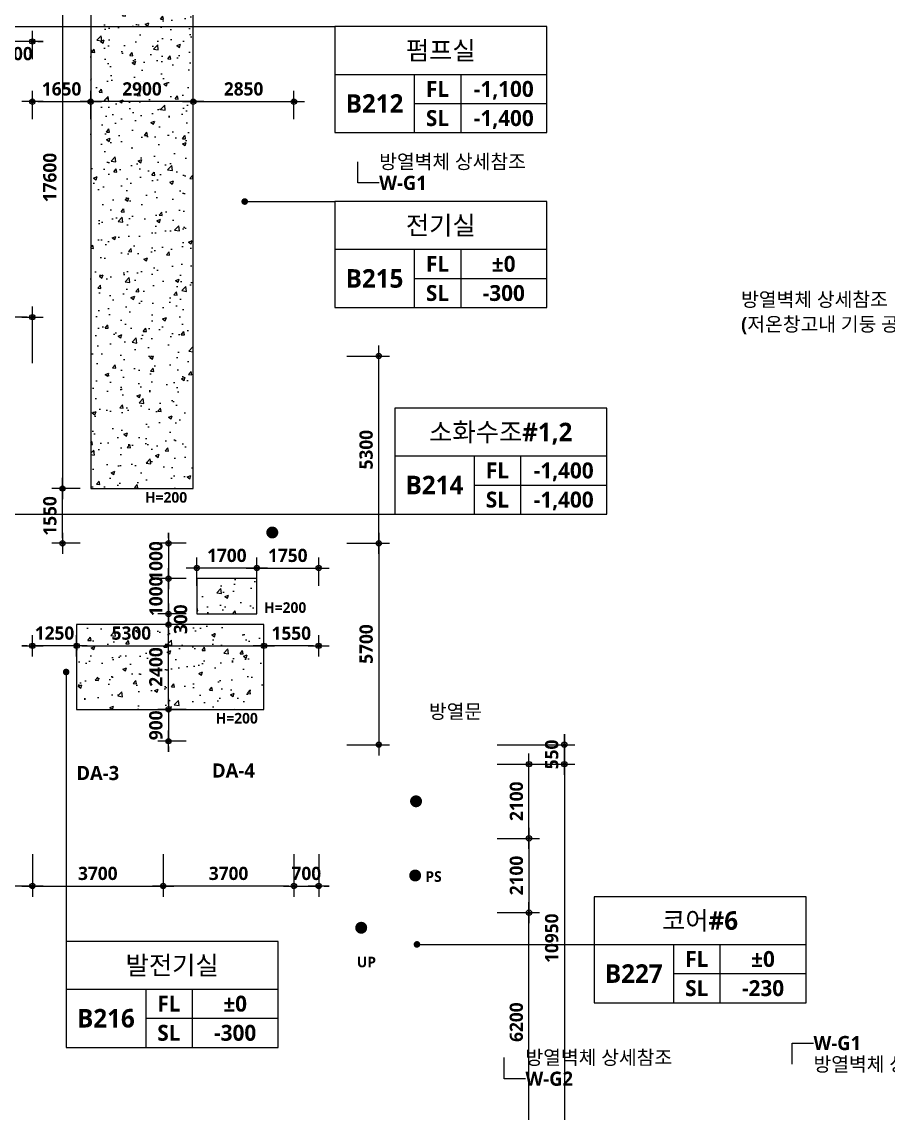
# Model space of a CAD drawing. Header units: millimetres. Extents: x -63924 to 190228206, y 0 to 456875599.
# Drawn here: x 21120 to 45633, y 28424 to 59307 of the extents above; entities that cross this region are included whole.
import ezdxf
from ezdxf.enums import TextEntityAlignment as Align

# ---------------------------------------------------------------- set-up
doc = ezdxf.new("R2010")
doc.units = ezdxf.units.MM
doc.header["$LTSCALE"] = 150
doc.header["$MEASUREMENT"] = 0
doc.header["$PDSIZE"] = -10
doc.layers.get('0').update_dxf_attribs({"linetype": 'CONTINUOUS'})
doc.layers.get('Defpoints').update_dxf_attribs({"color": 153, "linetype": 'CONTINUOUS'})
for name, color, linetype in [('A-ANNO-DIM', 4, 'CONTINUOUS'), ('A-ANNO-GRA1', 7, 'CONTINUOUS'), ('A-ANNO-LEAD', 4, 'CONTINUOUS'), ('A-ANNO-TEXT1', 7, 'CONTINUOUS'), ('A-ANNO-TEXT2', 3, 'CONTINUOUS'), ('A-FLOR-MARK-ARCH', 1, 'CONTINUOUS'), ('A-GEN-HAT', 5, 'CONTINUOUS')]:
    doc.layers.add(name, color=color, linetype=linetype)
doc.layers.add('G(그리드2)', color=235, linetype='CONTINUOUS', plot=False)
doc.styles.add('2020음성 1차', font='')
doc.styles.add('SH_나눔', font='')
doc.styles.add('SH_대대리576', font='')
doc.styles.add('SH_진천_나눔', font='')
doc.styles.get('2020음성 1차').set_extended_font_data('NanumGothic', bold=True)
doc.styles.get('SH_나눔').set_extended_font_data('NanumGothic', bold=True)
doc.styles.get('SH_대대리576').set_extended_font_data('NanumGothic', bold=True)
doc.styles.get('SH_진천_나눔').set_extended_font_data('NanumGothic', bold=True)
doc.dimstyles.new('SHP300내부', dxfattribs={"dimscale": 150, "dimtxt": 2.5, "dimasz": 1, "dimexe": 2, "dimexo": 2, "dimgap": 1, "dimtad": 1, "dimdec": 0, "dimzin": 0, "dimdsep": 46, "dimtxsty": 'SH_대대리576', "dimblk": 'DIMDOT', "dimcen": 0.09, "dimclrd": 256, "dimclre": 256, "dimclrt": 3, "dimadec": 0, "dimazin": 1, "dimtfac": 1, "dimtdec": 0, "dimtix": 1, "dimtmove": 2, "dimatfit": 0, "dimldrblk": 'DIMDOT', "dimfxl": 1, "dimtolj": 1, "dimtzin": 0, "dimlwd": -1, "dimlwe": -1, "dimarcsym": 0})
pattern_1 = [(50, (-27145.9, -156955.1), (1075.8903, -94.1282), [112.5, -1237.5]), (355, (-27145.9, -156955.1), (-208.127, 1128.288), [90, -990]), (100.4514, (-27056.2, -156962.9), (867.764, 1034.1593), [95.6103, -1051.713]), (46.1842, (-27145.9, -156655.1), (1600.8616, -248.2785), [168.75, -1856.25]), (96.6356, (-27012.5, -156675.8), (1401.994, 1461.177), [143.415, -1577.57]), (351.1842, (-27145.9, -156655.1), (1401.993, 1461.178), [135, -1485]), (21, (-26995.9, -156730.1), (895.3606, -603.9283), [112.5, -1237.5]), (326, (-26995.9, -156730.1), (364.973, 1087.725), [90, -990]), (71.4514, (-26921.3, -156780.4), (1260.334, 483.7957), [95.6103, -1051.713]), (37.5, (-27145.87, -156955.1), (18.2398, 499.3408), [0, -978, 0, -1005, 0, -993.75]), (7.5, (-27145.87, -156955.1), (394.6043, 591.6176), [0, -573, 0, -955.5, 0, -378.75]), (327.5, (-27480.37, -156955.1), (800.73365, -33.8323), [0, -375, 0, -1170, 0, -1552.5]), (317.5, (-27630.4, -156955.1), (874.7793, 150.1575), [0, -487.5, 0, -777, 0, -1102.5])]

# ---------------------------------------------------------------- blocks, each defined once
blk = doc.blocks.new('DIMDOT')
at = {"color": 0}
blk.add_line((-2, 0), (2, 0), dxfattribs=at)
for radius in [0.5, 0.25]:
    blk.add_circle((0, 0), radius, dxfattribs=at)
blk = doc.blocks.new('*D44')
at = {"layer": 'A-ANNO-DIM', "transparency": 16777216}
for p, q in [((34570, 36200), (35770, 36200)), ((35470, 36050), (35470, 34250)), ((34570, 34100), (35770, 34100))]:
    blk.add_line(p, q, dxfattribs=at)
at = {"layer": 'Defpoints', "color": 0, "transparency": 16777216}
for p in [(34270, 36200), (34270, 34100), (35470, 34100)]:
    blk.add_point(p, dxfattribs=at)
at = {"layer": 'A-ANNO-DIM', "linetype": 'ByBlock', "transparency": 16777216, "xscale": 150, "yscale": 150, "zscale": 150}
for p, rotation in [((35470, 36200), 90), ((35470, 34100), 270)]:
    blk.add_blockref('DIMDOT', p, dxfattribs=dict(at, rotation=rotation))
at = {"layer": 'A-ANNO-DIM', "color": 3, "transparency": 16777216, "insert": (35114, 35150), "char_height": 375, "attachment_point": 5, "rotation": 90, "style": 'SH_대대리576'}
blk.add_mtext('\\A1;2100', dxfattribs=at)
blk = doc.blocks.new('*D45')
at = {"layer": 'A-ANNO-DIM', "transparency": 16777216}
for p, q in [((34570, 38300), (35770, 38300)), ((35470, 36350), (35470, 38150)), ((34570, 36200), (35770, 36200))]:
    blk.add_line(p, q, dxfattribs=at)
at = {"layer": 'Defpoints', "color": 0, "transparency": 16777216}
for p in [(34270, 38300), (35470, 38300), (34270, 36200)]:
    blk.add_point(p, dxfattribs=at)
at = {"layer": 'A-ANNO-DIM', "linetype": 'ByBlock', "transparency": 16777216, "xscale": 150, "yscale": 150, "zscale": 150}
for p, rotation in [((35470, 38300), 90), ((35470, 36200), 270)]:
    blk.add_blockref('DIMDOT', p, dxfattribs=dict(at, rotation=rotation))
at = {"layer": 'A-ANNO-DIM', "color": 3, "transparency": 16777216, "insert": (35114, 37250), "char_height": 375, "attachment_point": 5, "rotation": 90, "style": 'SH_대대리576'}
blk.add_mtext('\\A1;2100', dxfattribs=at)
blk = doc.blocks.new('*D46')
at = {"layer": 'A-ANNO-DIM', "transparency": 16777216}
for p, q in [((36470, 39000), (36470, 39150)), ((34570, 38850), (36770, 38850)), ((36470, 38850), (36470, 38300)), ((34570, 38300), (36770, 38300)), ((36470, 38150), (36470, 38000))]:
    blk.add_line(p, q, dxfattribs=at)
at = {"layer": 'Defpoints', "color": 0, "transparency": 16777216}
for p in [(34270, 38850), (34270, 38300), (36470, 38300)]:
    blk.add_point(p, dxfattribs=at)
at = {"layer": 'A-ANNO-DIM', "linetype": 'ByBlock', "transparency": 16777216, "xscale": 150, "yscale": 150, "zscale": 150}
for p, rotation in [((36470, 38850), 270), ((36470, 38300), 90)]:
    blk.add_blockref('DIMDOT', p, dxfattribs=dict(at, rotation=rotation))
at = {"layer": 'A-ANNO-DIM', "color": 3, "transparency": 16777216, "insert": (36114, 38575), "char_height": 375, "attachment_point": 5, "rotation": 90, "style": 'SH_대대리576'}
blk.add_mtext('\\A1;550', dxfattribs=at)
blk = doc.blocks.new('*D47')
at = {"layer": 'A-ANNO-DIM', "transparency": 16777216}
for p, q in [((34570, 34100), (35770, 34100)), ((35470, 28050), (35470, 33950)), ((34570, 27900), (35770, 27900))]:
    blk.add_line(p, q, dxfattribs=at)
at = {"layer": 'Defpoints', "color": 0, "transparency": 16777216}
for p in [(34270, 34100), (35470, 34100), (34270, 27900)]:
    blk.add_point(p, dxfattribs=at)
at = {"layer": 'A-ANNO-DIM', "linetype": 'ByBlock', "transparency": 16777216, "xscale": 150, "yscale": 150, "zscale": 150}
for p, rotation in [((35470, 34100), 90), ((35470, 27900), 270)]:
    blk.add_blockref('DIMDOT', p, dxfattribs=dict(at, rotation=rotation))
at = {"layer": 'A-ANNO-DIM', "color": 3, "transparency": 16777216, "insert": (35113, 31000), "char_height": 375, "attachment_point": 5, "rotation": 90, "style": 'SH_대대리576'}
blk.add_mtext('\\A1;6200', dxfattribs=at)
blk = doc.blocks.new('*D49')
at = {"layer": 'A-ANNO-DIM', "transparency": 16777216}
for p, q in [((30320, 44550), (31520, 44550)), ((31220, 44400), (31220, 39000)), ((30320, 38850), (31520, 38850))]:
    blk.add_line(p, q, dxfattribs=at)
at = {"layer": 'Defpoints', "color": 0, "transparency": 16777216}
for p in [(30020, 44550), (30020, 38850), (31220, 38850)]:
    blk.add_point(p, dxfattribs=at)
at = {"layer": 'A-ANNO-DIM', "linetype": 'ByBlock', "transparency": 16777216, "xscale": 150, "yscale": 150, "zscale": 150}
for p, rotation in [((31220, 44550), 89.99999999999997), ((31220, 38850), 269.9999999999999)]:
    blk.add_blockref('DIMDOT', p, dxfattribs=dict(at, rotation=rotation))
at = {"layer": 'A-ANNO-DIM', "color": 3, "transparency": 16777216, "insert": (30864, 41700), "char_height": 375, "attachment_point": 5, "rotation": 90, "style": 'SH_대대리576'}
blk.add_mtext('\\A1;5700', dxfattribs=at)
blk = doc.blocks.new('*D50')
at = {"layer": 'A-ANNO-DIM', "transparency": 16777216}
for p, q in [((34570, 38850), (36770, 38850)), ((36470, 38700), (36470, 28050)), ((34570, 27900), (36770, 27900))]:
    blk.add_line(p, q, dxfattribs=at)
at = {"layer": 'Defpoints', "color": 0, "transparency": 16777216}
for p in [(34270, 38850), (34270, 27900), (36470, 27900)]:
    blk.add_point(p, dxfattribs=at)
at = {"layer": 'A-ANNO-DIM', "linetype": 'ByBlock', "transparency": 16777216, "xscale": 150, "yscale": 150, "zscale": 150}
for p, rotation in [((36470, 38850), 90.00000000000004), ((36470, 27900), 270.0000000000001)]:
    blk.add_blockref('DIMDOT', p, dxfattribs=dict(at, rotation=rotation))
at = {"layer": 'A-ANNO-DIM', "color": 3, "transparency": 16777216, "insert": (36113, 33375), "char_height": 375, "attachment_point": 5, "rotation": 90, "style": 'SH_대대리576'}
blk.add_mtext('\\A1;10950', dxfattribs=at)
blk = doc.blocks.new('*D267')
at = {"layer": 'A-ANNO-DIM', "transparency": 16777216}
for p, q in [((17720, 35750), (17720, 34550)), ((21420, 35750), (21420, 34550)), ((21270, 34850), (17870, 34850))]:
    blk.add_line(p, q, dxfattribs=at)
at = {"layer": 'Defpoints', "color": 0, "transparency": 16777216}
for p in [(17720, 36050), (21420, 36050), (17720, 34850)]:
    blk.add_point(p, dxfattribs=at)
at = {"layer": 'A-ANNO-DIM', "linetype": 'ByBlock', "transparency": 16777216, "xscale": 150, "yscale": 150, "zscale": 150, "rotation": 180}
blk.add_blockref('DIMDOT', (17720, 34850), dxfattribs=at)
at = {"layer": 'A-ANNO-DIM', "linetype": 'ByBlock', "transparency": 16777216, "xscale": 150, "yscale": 150, "zscale": 150}
blk.add_blockref('DIMDOT', (21420, 34850), dxfattribs=at)
at = {"layer": 'A-ANNO-DIM', "color": 3, "transparency": 16777216, "insert": (19570, 35207), "char_height": 375, "attachment_point": 5, "style": 'SH_대대리576'}
blk.add_mtext('\\A1;3700', dxfattribs=at)
blk = doc.blocks.new('*D268')
at = {"layer": 'A-ANNO-DIM', "transparency": 16777216}
for p, q in [((21420, 35750), (21420, 34550)), ((25120, 35750), (25120, 34550)), ((21570, 34850), (24970, 34850))]:
    blk.add_line(p, q, dxfattribs=at)
at = {"layer": 'Defpoints', "color": 0, "transparency": 16777216}
for p in [(21420, 36050), (25120, 36050), (25120, 34850)]:
    blk.add_point(p, dxfattribs=at)
at = {"layer": 'A-ANNO-DIM', "linetype": 'ByBlock', "transparency": 16777216, "xscale": 150, "yscale": 150, "zscale": 150, "rotation": 180}
blk.add_blockref('DIMDOT', (21420, 34850), dxfattribs=at)
at = {"layer": 'A-ANNO-DIM', "linetype": 'ByBlock', "transparency": 16777216, "xscale": 150, "yscale": 150, "zscale": 150}
blk.add_blockref('DIMDOT', (25120, 34850), dxfattribs=at)
at = {"layer": 'A-ANNO-DIM', "color": 3, "transparency": 16777216, "insert": (23270, 35207), "char_height": 375, "attachment_point": 5, "style": 'SH_대대리576'}
blk.add_mtext('\\A1;3700', dxfattribs=at)
blk = doc.blocks.new('*D269')
at = {"layer": 'A-ANNO-DIM', "transparency": 16777216}
for p, q in [((25120, 35750), (25120, 34550)), ((28820, 35750), (28820, 34550)), ((28670, 34850), (25270, 34850))]:
    blk.add_line(p, q, dxfattribs=at)
at = {"layer": 'Defpoints', "color": 0, "transparency": 16777216}
for p in [(25120, 36050), (28820, 36050), (25120, 34850)]:
    blk.add_point(p, dxfattribs=at)
at = {"layer": 'A-ANNO-DIM', "linetype": 'ByBlock', "transparency": 16777216, "xscale": 150, "yscale": 150, "zscale": 150, "rotation": 180}
blk.add_blockref('DIMDOT', (25120, 34850), dxfattribs=at)
at = {"layer": 'A-ANNO-DIM', "linetype": 'ByBlock', "transparency": 16777216, "xscale": 150, "yscale": 150, "zscale": 150}
blk.add_blockref('DIMDOT', (28820, 34850), dxfattribs=at)
at = {"layer": 'A-ANNO-DIM', "color": 3, "transparency": 16777216, "insert": (26970, 35207), "char_height": 375, "attachment_point": 5, "style": 'SH_대대리576'}
blk.add_mtext('\\A1;3700', dxfattribs=at)
blk = doc.blocks.new('*D270')
at = {"layer": 'A-ANNO-DIM', "transparency": 16777216}
for p, q in [((28820, 35750), (28820, 34550)), ((29520, 35750), (29520, 34550)), ((28670, 34850), (28520, 34850)), ((28820, 34850), (29520, 34850)), ((29670, 34850), (29820, 34850))]:
    blk.add_line(p, q, dxfattribs=at)
at = {"layer": 'Defpoints', "color": 0, "transparency": 16777216}
for p in [(28820, 36050), (29520, 36050), (29520, 34850)]:
    blk.add_point(p, dxfattribs=at)
at = {"layer": 'A-ANNO-DIM', "linetype": 'ByBlock', "transparency": 16777216, "xscale": 150, "yscale": 150, "zscale": 150}
blk.add_blockref('DIMDOT', (28820, 34850), dxfattribs=at)
at = {"layer": 'A-ANNO-DIM', "linetype": 'ByBlock', "transparency": 16777216, "xscale": 150, "yscale": 150, "zscale": 150, "rotation": 180}
blk.add_blockref('DIMDOT', (29520, 34850), dxfattribs=at)
at = {"layer": 'A-ANNO-DIM', "color": 3, "transparency": 16777216, "insert": (29170, 35206), "char_height": 375, "attachment_point": 5, "style": 'SH_대대리576'}
blk.add_mtext('\\A1;700', dxfattribs=at)
blk = doc.blocks.new('*D346')
at = {"layer": 'A-ANNO-DIM', "transparency": 16777216}
blk.add_arc((150630, 27350), 1820, 50.9975, 175.2755, dxfattribs=at)
at = {"layer": 'Defpoints', "color": 0, "transparency": 16777216}
for p in [(168630, 46168), (150603, 29169), (26630, 27350), (168630, 27350), (144057, 20479)]:
    blk.add_point(p, dxfattribs=at)
at = {"layer": 'A-ANNO-DIM', "linetype": 'ByBlock', "transparency": 16777216, "xscale": 150, "yscale": 150, "zscale": 150}
for p, rotation in [((151888, 28665), 318.6352696960233), ((148810, 27350), 267.6377603239947)]:
    blk.add_blockref('DIMDOT', p, dxfattribs=dict(at, rotation=rotation))
at = {"layer": 'A-ANNO-DIM', "color": 3, "transparency": 16777216, "insert": (149772, 29358), "char_height": 375, "attachment_point": 5, "rotation": 23.1365, "style": 'SH_대대리576'}
blk.add_mtext('\\A1;134%%d', dxfattribs=at)
blk = doc.blocks.new('*D396')
at = {"layer": 'A-ANNO-DIM', "transparency": 16777216}
for p, q in [((19020, 49650), (19020, 51250)), ((21420, 49650), (21420, 51250)), ((21270, 50950), (19170, 50950))]:
    blk.add_line(p, q, dxfattribs=at)
at = {"layer": 'Defpoints', "color": 0, "transparency": 16777216}
for p in [(19020, 50950), (19020, 49350), (21420, 49350)]:
    blk.add_point(p, dxfattribs=at)
at = {"layer": 'A-ANNO-DIM', "linetype": 'ByBlock', "transparency": 16777216, "xscale": 150, "yscale": 150, "zscale": 150, "rotation": 180}
blk.add_blockref('DIMDOT', (19020, 50950), dxfattribs=at)
at = {"layer": 'A-ANNO-DIM', "linetype": 'ByBlock', "transparency": 16777216, "xscale": 150, "yscale": 150, "zscale": 150}
blk.add_blockref('DIMDOT', (21420, 50950), dxfattribs=at)
at = {"layer": 'A-ANNO-DIM', "color": 3, "transparency": 16777216, "insert": (20220, 51306), "char_height": 375, "attachment_point": 5, "style": 'SH_대대리576'}
blk.add_mtext('\\A1;2400', dxfattribs=at)
blk = doc.blocks.new('*D397')
at = {"layer": 'A-ANNO-DIM', "transparency": 16777216}
for p, q in [((30320, 49850), (31520, 49850)), ((31220, 44700), (31220, 49700)), ((30320, 44550), (31520, 44550))]:
    blk.add_line(p, q, dxfattribs=at)
at = {"layer": 'Defpoints', "color": 0, "transparency": 16777216}
for p in [(30020, 49850), (31220, 49850), (30020, 44550)]:
    blk.add_point(p, dxfattribs=at)
at = {"layer": 'A-ANNO-DIM', "linetype": 'ByBlock', "transparency": 16777216, "xscale": 150, "yscale": 150, "zscale": 150}
for p, rotation in [((31220, 49850), 90.00000000000004), ((31220, 44550), 270.0000000000001)]:
    blk.add_blockref('DIMDOT', p, dxfattribs=dict(at, rotation=rotation))
at = {"layer": 'A-ANNO-DIM', "color": 3, "transparency": 16777216, "insert": (30863, 47200), "char_height": 375, "attachment_point": 5, "rotation": 90, "style": 'SH_대대리576'}
blk.add_mtext('\\A1;5300', dxfattribs=at)
blk = doc.blocks.new('G$C9D92D8A7')
at = {"layer": 'A-ANNO-GRA1'}
for p, q in [((0, 11), (40, 11)), ((15, 11), (15, 0)), ((23.75, 11), (23.75, 0)), ((15, 5.5), (40, 5.5))]:
    blk.add_line(p, q, dxfattribs=at)
blk.add_lwpolyline([(0, 20), (0, 0), (40, 0), (40, 20)], close=True, dxfattribs=at)
at = {"style": '2020음성 1차'}
for tag, height, p in [('실명', 3.5, (20, 15.5)), ('마감레벨', 3, (31.875, 8.25)), ('실번호', 3.5, (7.5, 5.5)), ('구조레벨', 3, (31.875, 2.75))]:
    blk.add_attdef(tag, text='', height=height, dxfattribs=at).set_placement(p, align=Align.MIDDLE_CENTER)
at = {"layer": 'A-ANNO-TEXT1', "style": 'SH_나눔'}
for s, p in [('FL', (19.375, 8.25)), ('SL', (19.375, 2.75))]:
    blk.add_text(s, height=3, dxfattribs=at).set_placement(p, align=Align.MIDDLE)
blk = doc.blocks.new('*D1659')
at = {"layer": 'A-ANNO-DIM', "transparency": 16777216}
for p, q in [((22770, 63700), (21970, 63700)), ((22270, 63550), (22270, 46250)), ((22770, 46100), (21970, 46100))]:
    blk.add_line(p, q, dxfattribs=at)
at = {"layer": 'Defpoints', "color": 0, "transparency": 16777216}
for p in [(23070, 63700), (22270, 46100), (23070, 46100)]:
    blk.add_point(p, dxfattribs=at)
at = {"layer": 'A-ANNO-DIM', "linetype": 'ByBlock', "transparency": 16777216, "xscale": 150, "yscale": 150, "zscale": 150}
for p, rotation in [((22270, 63700), 90.00000000000006), ((22270, 46100), 270.0000000000001)]:
    blk.add_blockref('DIMDOT', p, dxfattribs=dict(at, rotation=rotation))
at = {"layer": 'A-ANNO-DIM', "color": 3, "transparency": 16777216, "insert": (21913, 54900), "char_height": 375, "attachment_point": 5, "rotation": 90, "style": 'SH_대대리576'}
blk.add_mtext('\\A1;17600', dxfattribs=at)
blk = doc.blocks.new('*D1660')
at = {"layer": 'A-ANNO-DIM', "transparency": 16777216}
for p, q in [((22770, 46100), (21970, 46100)), ((22270, 44700), (22270, 45950)), ((22770, 44550), (21970, 44550))]:
    blk.add_line(p, q, dxfattribs=at)
at = {"layer": 'Defpoints', "color": 0, "transparency": 16777216}
for p in [(22270, 46100), (23070, 46100), (23070, 44550)]:
    blk.add_point(p, dxfattribs=at)
at = {"layer": 'A-ANNO-DIM', "linetype": 'ByBlock', "transparency": 16777216, "xscale": 150, "yscale": 150, "zscale": 150}
for p, rotation in [((22270, 46100), 90), ((22270, 44550), 270)]:
    blk.add_blockref('DIMDOT', p, dxfattribs=dict(at, rotation=rotation))
at = {"layer": 'A-ANNO-DIM', "color": 3, "transparency": 16777216, "insert": (21914, 45325), "char_height": 375, "attachment_point": 5, "rotation": 90, "style": 'SH_대대리576'}
blk.add_mtext('\\A1;1550', dxfattribs=at)
blk = doc.blocks.new('*D1662')
at = {"layer": 'A-ANNO-DIM', "transparency": 16777216}
for p, q in [((21420, 56550), (21420, 57350)), ((23070, 56550), (23070, 57350)), ((21570, 57050), (22920, 57050))]:
    blk.add_line(p, q, dxfattribs=at)
at = {"layer": 'Defpoints', "color": 0, "transparency": 16777216}
for p in [(23070, 57050), (21420, 56250), (23070, 56250)]:
    blk.add_point(p, dxfattribs=at)
at = {"layer": 'A-ANNO-DIM', "linetype": 'ByBlock', "transparency": 16777216, "xscale": 150, "yscale": 150, "zscale": 150, "rotation": 180}
blk.add_blockref('DIMDOT', (21420, 57050), dxfattribs=at)
at = {"layer": 'A-ANNO-DIM', "linetype": 'ByBlock', "transparency": 16777216, "xscale": 150, "yscale": 150, "zscale": 150}
blk.add_blockref('DIMDOT', (23070, 57050), dxfattribs=at)
at = {"layer": 'A-ANNO-DIM', "color": 3, "transparency": 16777216, "insert": (22245, 57407), "char_height": 375, "attachment_point": 5, "style": 'SH_대대리576'}
blk.add_mtext('\\A1;1650', dxfattribs=at)
blk = doc.blocks.new('*D1663')
at = {"layer": 'A-ANNO-DIM', "transparency": 16777216}
for p, q in [((23070, 56550), (23070, 57350)), ((25970, 56550), (25970, 57350)), ((25820, 57050), (23220, 57050))]:
    blk.add_line(p, q, dxfattribs=at)
at = {"layer": 'Defpoints', "color": 0, "transparency": 16777216}
for p in [(23070, 57050), (23070, 56250), (25970, 56250)]:
    blk.add_point(p, dxfattribs=at)
at = {"layer": 'A-ANNO-DIM', "linetype": 'ByBlock', "transparency": 16777216, "xscale": 150, "yscale": 150, "zscale": 150, "rotation": 180}
blk.add_blockref('DIMDOT', (23070, 57050), dxfattribs=at)
at = {"layer": 'A-ANNO-DIM', "linetype": 'ByBlock', "transparency": 16777216, "xscale": 150, "yscale": 150, "zscale": 150}
blk.add_blockref('DIMDOT', (25970, 57050), dxfattribs=at)
at = {"layer": 'A-ANNO-DIM', "color": 3, "transparency": 16777216, "insert": (24520, 57407), "char_height": 375, "attachment_point": 5, "style": 'SH_대대리576'}
blk.add_mtext('\\A1;2900', dxfattribs=at)
blk = doc.blocks.new('*D1664')
at = {"layer": 'A-ANNO-DIM', "transparency": 16777216}
for p, q in [((25970, 56550), (25970, 57350)), ((28820, 56550), (28820, 57350)), ((26120, 57050), (28670, 57050))]:
    blk.add_line(p, q, dxfattribs=at)
at = {"layer": 'Defpoints', "color": 0, "transparency": 16777216}
for p in [(28820, 57050), (25970, 56250), (28820, 56250)]:
    blk.add_point(p, dxfattribs=at)
at = {"layer": 'A-ANNO-DIM', "linetype": 'ByBlock', "transparency": 16777216, "xscale": 150, "yscale": 150, "zscale": 150, "rotation": 180}
blk.add_blockref('DIMDOT', (25970, 57050), dxfattribs=at)
at = {"layer": 'A-ANNO-DIM', "linetype": 'ByBlock', "transparency": 16777216, "xscale": 150, "yscale": 150, "zscale": 150}
blk.add_blockref('DIMDOT', (28820, 57050), dxfattribs=at)
at = {"layer": 'A-ANNO-DIM', "color": 3, "transparency": 16777216, "insert": (27395, 57407), "char_height": 375, "attachment_point": 5, "style": 'SH_대대리576'}
blk.add_mtext('\\A1;2850', dxfattribs=at)
blk = doc.blocks.new('*D1666')
at = {"layer": 'A-ANNO-DIM', "transparency": 16777216}
for p, q in [((20320, 58250), (20320, 59050)), ((21420, 58250), (21420, 59050)), ((20170, 58750), (20020, 58750)), ((21420, 58750), (20320, 58750)), ((21570, 58750), (21720, 58750))]:
    blk.add_line(p, q, dxfattribs=at)
at = {"layer": 'Defpoints', "color": 0, "transparency": 16777216}
for p in [(20320, 58750), (20320, 57950), (21420, 57950)]:
    blk.add_point(p, dxfattribs=at)
at = {"layer": 'A-ANNO-DIM', "linetype": 'ByBlock', "transparency": 16777216, "xscale": 150, "yscale": 150, "zscale": 150}
blk.add_blockref('DIMDOT', (20320, 58750), dxfattribs=at)
at = {"layer": 'A-ANNO-DIM', "linetype": 'ByBlock', "transparency": 16777216, "xscale": 150, "yscale": 150, "zscale": 150, "rotation": 180}
blk.add_blockref('DIMDOT', (21420, 58750), dxfattribs=at)
at = {"layer": 'A-ANNO-DIM', "color": 3, "transparency": 16777216, "insert": (20870, 58406), "char_height": 375, "attachment_point": 5, "style": 'SH_대대리576'}
blk.add_mtext('\\A1;1100', dxfattribs=at)
blk = doc.blocks.new('*D1669')
at = {"layer": 'A-ANNO-DIM', "transparency": 16777216}
for p, q in [((25770, 43550), (24970, 43550)), ((25270, 43700), (25270, 43850)), ((25270, 42550), (25270, 43550)), ((25770, 42550), (24970, 42550)), ((25270, 42400), (25270, 42250))]:
    blk.add_line(p, q, dxfattribs=at)
at = {"layer": 'Defpoints', "color": 0, "transparency": 16777216}
for p in [(25270, 43550), (26070, 43550), (26070, 42550)]:
    blk.add_point(p, dxfattribs=at)
at = {"layer": 'A-ANNO-DIM', "linetype": 'ByBlock', "transparency": 16777216, "xscale": 150, "yscale": 150, "zscale": 150}
for p, rotation in [((25270, 43550), 270), ((25270, 42550), 90)]:
    blk.add_blockref('DIMDOT', p, dxfattribs=dict(at, rotation=rotation))
at = {"layer": 'A-ANNO-DIM', "color": 3, "transparency": 16777216, "insert": (24914, 43050), "char_height": 375, "attachment_point": 5, "rotation": 90, "style": 'SH_대대리576'}
blk.add_mtext('\\A1;1000', dxfattribs=at)
blk = doc.blocks.new('*D1670')
at = {"layer": 'A-ANNO-DIM', "transparency": 16777216}
for p, q in [((25270, 42700), (25270, 42850)), ((25770, 42550), (24970, 42550)), ((25270, 42550), (25270, 42250)), ((25770, 42250), (24970, 42250)), ((25270, 42100), (25270, 41950))]:
    blk.add_line(p, q, dxfattribs=at)
at = {"layer": 'Defpoints', "color": 0, "transparency": 16777216}
for p in [(26070, 42550), (25270, 42250), (26070, 42250)]:
    blk.add_point(p, dxfattribs=at)
at = {"layer": 'A-ANNO-DIM', "linetype": 'ByBlock', "transparency": 16777216, "xscale": 150, "yscale": 150, "zscale": 150}
for p, rotation in [((25270, 42550), 270), ((25270, 42250), 90)]:
    blk.add_blockref('DIMDOT', p, dxfattribs=dict(at, rotation=rotation))
at = {"layer": 'A-ANNO-DIM', "color": 3, "transparency": 16777216, "insert": (25613, 42400), "char_height": 375, "attachment_point": 5, "rotation": 90, "style": 'SH_대대리576'}
blk.add_mtext('\\A1;300', dxfattribs=at)
blk = doc.blocks.new('*D1671')
at = {"layer": 'A-ANNO-DIM', "transparency": 16777216}
for p, q in [((25770, 42250), (24970, 42250)), ((25270, 40000), (25270, 42100)), ((25770, 39850), (24970, 39850))]:
    blk.add_line(p, q, dxfattribs=at)
at = {"layer": 'Defpoints', "color": 0, "transparency": 16777216}
for p in [(25270, 42250), (26070, 42250), (26070, 39850)]:
    blk.add_point(p, dxfattribs=at)
at = {"layer": 'A-ANNO-DIM', "linetype": 'ByBlock', "transparency": 16777216, "xscale": 150, "yscale": 150, "zscale": 150}
for p, rotation in [((25270, 42250), 89.99999999999991), ((25270, 39850), 269.9999999999999)]:
    blk.add_blockref('DIMDOT', p, dxfattribs=dict(at, rotation=rotation))
at = {"layer": 'A-ANNO-DIM', "color": 3, "transparency": 16777216, "insert": (24914, 41050), "char_height": 375, "attachment_point": 5, "rotation": 90, "style": 'SH_대대리576'}
blk.add_mtext('\\A1;2400', dxfattribs=at)
blk = doc.blocks.new('*D1672')
at = {"layer": 'A-ANNO-DIM', "transparency": 16777216}
for p, q in [((25270, 40000), (25270, 40150)), ((25770, 39850), (24970, 39850)), ((25270, 39850), (25270, 38950)), ((25770, 38950), (24970, 38950)), ((25270, 38800), (25270, 38650))]:
    blk.add_line(p, q, dxfattribs=at)
at = {"layer": 'Defpoints', "color": 0, "transparency": 16777216}
for p in [(26070, 39850), (25270, 38950), (26070, 38950)]:
    blk.add_point(p, dxfattribs=at)
at = {"layer": 'A-ANNO-DIM', "linetype": 'ByBlock', "transparency": 16777216, "xscale": 150, "yscale": 150, "zscale": 150}
for p, rotation in [((25270, 39850), 270), ((25270, 38950), 90)]:
    blk.add_blockref('DIMDOT', p, dxfattribs=dict(at, rotation=rotation))
at = {"layer": 'A-ANNO-DIM', "color": 3, "transparency": 16777216, "insert": (24913, 39400), "char_height": 375, "attachment_point": 5, "rotation": 90, "style": 'SH_대대리576'}
blk.add_mtext('\\A1;900', dxfattribs=at)
blk = doc.blocks.new('*D1673')
at = {"layer": 'A-ANNO-DIM', "transparency": 16777216}
for p, q in [((25270, 44700), (25270, 44850)), ((25770, 44550), (24970, 44550)), ((25270, 44550), (25270, 43550)), ((25770, 43550), (24970, 43550)), ((25270, 43400), (25270, 43250))]:
    blk.add_line(p, q, dxfattribs=at)
at = {"layer": 'Defpoints', "color": 0, "transparency": 16777216}
for p in [(26070, 44550), (25270, 43550), (26070, 43550)]:
    blk.add_point(p, dxfattribs=at)
at = {"layer": 'A-ANNO-DIM', "linetype": 'ByBlock', "transparency": 16777216, "xscale": 150, "yscale": 150, "zscale": 150}
for p, rotation in [((25270, 44550), 270), ((25270, 43550), 90)]:
    blk.add_blockref('DIMDOT', p, dxfattribs=dict(at, rotation=rotation))
at = {"layer": 'A-ANNO-DIM', "color": 3, "transparency": 16777216, "insert": (24914, 44050), "char_height": 375, "attachment_point": 5, "rotation": 90, "style": 'SH_대대리576'}
blk.add_mtext('\\A1;1000', dxfattribs=at)
blk = doc.blocks.new('*D1674')
at = {"layer": 'A-ANNO-DIM', "transparency": 16777216}
for p, q in [((22670, 41350), (22670, 41950)), ((27970, 41350), (27970, 41950)), ((22820, 41650), (27820, 41650))]:
    blk.add_line(p, q, dxfattribs=at)
at = {"layer": 'Defpoints', "color": 0, "transparency": 16777216}
for p in [(27970, 41650), (22670, 41050), (27970, 41050)]:
    blk.add_point(p, dxfattribs=at)
at = {"layer": 'A-ANNO-DIM', "linetype": 'ByBlock', "transparency": 16777216, "xscale": 150, "yscale": 150, "zscale": 150}
for p, rotation in [((22670, 41650), 179.9999999999999), ((27970, 41650), 359.9999999999999)]:
    blk.add_blockref('DIMDOT', p, dxfattribs=dict(at, rotation=rotation))
at = {"layer": 'A-ANNO-DIM', "color": 3, "transparency": 16777216, "insert": (24220, 42007), "char_height": 375, "attachment_point": 5, "style": 'SH_대대리576'}
blk.add_mtext('\\A1;5300', dxfattribs=at)
blk = doc.blocks.new('*D1675')
at = {"layer": 'A-ANNO-DIM', "transparency": 16777216}
for p, q in [((21420, 41350), (21420, 41950)), ((22670, 41350), (22670, 41950)), ((21270, 41650), (21120, 41650)), ((22670, 41650), (21420, 41650)), ((22820, 41650), (22970, 41650))]:
    blk.add_line(p, q, dxfattribs=at)
at = {"layer": 'Defpoints', "color": 0, "transparency": 16777216}
for p in [(21420, 41650), (21420, 41050), (22670, 41050)]:
    blk.add_point(p, dxfattribs=at)
at = {"layer": 'A-ANNO-DIM', "linetype": 'ByBlock', "transparency": 16777216, "xscale": 150, "yscale": 150, "zscale": 150}
blk.add_blockref('DIMDOT', (21420, 41650), dxfattribs=at)
at = {"layer": 'A-ANNO-DIM', "linetype": 'ByBlock', "transparency": 16777216, "xscale": 150, "yscale": 150, "zscale": 150, "rotation": 180}
blk.add_blockref('DIMDOT', (22670, 41650), dxfattribs=at)
at = {"layer": 'A-ANNO-DIM', "color": 3, "transparency": 16777216, "insert": (22045, 42007), "char_height": 375, "attachment_point": 5, "style": 'SH_대대리576'}
blk.add_mtext('\\A1;1250', dxfattribs=at)
blk = doc.blocks.new('*D1676')
at = {"layer": 'A-ANNO-DIM', "transparency": 16777216}
for p, q in [((27970, 41350), (27970, 41950)), ((29520, 41350), (29520, 41950)), ((29370, 41650), (28120, 41650))]:
    blk.add_line(p, q, dxfattribs=at)
at = {"layer": 'Defpoints', "color": 0, "transparency": 16777216}
for p in [(27970, 41650), (27970, 41050), (29520, 41050)]:
    blk.add_point(p, dxfattribs=at)
at = {"layer": 'A-ANNO-DIM', "linetype": 'ByBlock', "transparency": 16777216, "xscale": 150, "yscale": 150, "zscale": 150, "rotation": 180}
blk.add_blockref('DIMDOT', (27970, 41650), dxfattribs=at)
at = {"layer": 'A-ANNO-DIM', "linetype": 'ByBlock', "transparency": 16777216, "xscale": 150, "yscale": 150, "zscale": 150}
blk.add_blockref('DIMDOT', (29520, 41650), dxfattribs=at)
at = {"layer": 'A-ANNO-DIM', "color": 3, "transparency": 16777216, "insert": (28745, 42006), "char_height": 375, "attachment_point": 5, "style": 'SH_대대리576'}
blk.add_mtext('\\A1;1550', dxfattribs=at)
blk = doc.blocks.new('*D1677')
at = {"layer": 'A-ANNO-DIM', "transparency": 16777216}
for p, q in [((26070, 43350), (26070, 44150)), ((27770, 43350), (27770, 44150)), ((27620, 43850), (26220, 43850))]:
    blk.add_line(p, q, dxfattribs=at)
at = {"layer": 'Defpoints', "color": 0, "transparency": 16777216}
for p in [(26070, 43850), (26070, 43050), (27770, 43050)]:
    blk.add_point(p, dxfattribs=at)
at = {"layer": 'A-ANNO-DIM', "linetype": 'ByBlock', "transparency": 16777216, "xscale": 150, "yscale": 150, "zscale": 150, "rotation": 180}
blk.add_blockref('DIMDOT', (26070, 43850), dxfattribs=at)
at = {"layer": 'A-ANNO-DIM', "linetype": 'ByBlock', "transparency": 16777216, "xscale": 150, "yscale": 150, "zscale": 150}
blk.add_blockref('DIMDOT', (27770, 43850), dxfattribs=at)
at = {"layer": 'A-ANNO-DIM', "color": 3, "transparency": 16777216, "insert": (26920, 44206), "char_height": 375, "attachment_point": 5, "style": 'SH_대대리576'}
blk.add_mtext('\\A1;1700', dxfattribs=at)
blk = doc.blocks.new('*D1678')
at = {"layer": 'A-ANNO-DIM', "transparency": 16777216}
for p, q in [((27770, 43350), (27770, 44150)), ((29520, 43350), (29520, 44150)), ((27920, 43850), (29370, 43850))]:
    blk.add_line(p, q, dxfattribs=at)
at = {"layer": 'Defpoints', "color": 0, "transparency": 16777216}
for p in [(29520, 43850), (27770, 43050), (29520, 43050)]:
    blk.add_point(p, dxfattribs=at)
at = {"layer": 'A-ANNO-DIM', "linetype": 'ByBlock', "transparency": 16777216, "xscale": 150, "yscale": 150, "zscale": 150, "rotation": 180}
blk.add_blockref('DIMDOT', (27770, 43850), dxfattribs=at)
at = {"layer": 'A-ANNO-DIM', "linetype": 'ByBlock', "transparency": 16777216, "xscale": 150, "yscale": 150, "zscale": 150}
blk.add_blockref('DIMDOT', (29520, 43850), dxfattribs=at)
at = {"layer": 'A-ANNO-DIM', "color": 3, "transparency": 16777216, "insert": (28645, 44206), "char_height": 375, "attachment_point": 5, "style": 'SH_대대리576'}
blk.add_mtext('\\A1;1750', dxfattribs=at)

msp = doc.modelspace()

# ---------------------------------------------------------------- hatches: boundary and pattern name
at = {"layer": 'A-GEN-HAT'}
h = msp.add_hatch(dxfattribs=at)
h.set_pattern_fill('AR-CONC', color=256, scale=150)
h.set_pattern_definition(pattern_1)
h.paths.add_polyline_path([(23070, 46100), (25970, 46100), (25970, 63700), (23070, 63700)])
h = msp.add_hatch(dxfattribs=at)
h.set_pattern_fill('AR-CONC', color=256, scale=150)
h.set_pattern_definition(pattern_1)
h.paths.add_polyline_path([(26070, 42550), (27770, 42550), (27770, 43550), (26070, 43550)])
h.paths.add_polyline_path([(22670, 39850), (27970, 39850), (27970, 42250), (22670, 42250)])

# ---------------------------------------------------------------- linework, layer by layer
for points in [[(18626.5, 59171), (29974.2, 59171)], [(27426.5, 54221), (29974.2, 54221)], [(15247.2, 45375), (31670, 45375)], [(22374.2, 40908.8), (22374.2, 33286)], [(32300, 33200), (37310.3, 33200)]]:
    msp.add_lwpolyline(points)
at = {"const_width": 93.8}
for points in [[(27379.6, 54221, -1), (27473.3, 54221, -1)], [(22374.2, 40955.7, -1), (22374.2, 40861.9, -1)], [(32253.1, 33200, -1), (32346.9, 33200, -1)]]:
    msp.add_lwpolyline(points, format="xyb", close=True, dxfattribs=at)
at = {"layer": 'A-ANNO-LEAD'}
for points in [[(29431.3, 55350, 0, 83.3, 0), (29681.3, 55350, 0, 0, 0), (31231.3, 55350, 0, 0, 0)], [(40470, 50359.3, 0, 83.3, 0), (40595, 50575.8, 0, 0, 0), (41100.3, 51451.1, 0, 0, 0), (41471.5, 51451.1, 0, 0, 0)], [(31260, 38590, 0, 83.3, 0), (31385, 38806.5, 0, 0, 0), (31953.5, 39791.2, 0, 0, 0), (32638.3, 39791.2, 0, 0, 0)], [(33570, 30000, 0, 83.3, 0), (33820, 30000, 0, 0, 0), (35370, 30000, 0, 0, 0)]]:
    msp.add_lwpolyline(points, format="xyseb", dxfattribs=at)
for points in [[(31231.3, 54750), (30631.3, 54750), (30631.3, 55350)], [(35370, 29400), (34770, 29400), (34770, 30000)]]:
    msp.add_lwpolyline(points, dxfattribs=at)
at = {"layer": 'A-ANNO-LEAD', "elevation": 103000}
msp.add_lwpolyline([(42920, 29809.2), (42920, 30409.2), (43520, 30409.2)], dxfattribs=at)
msp.add_lwpolyline([(42920, 28600, 0, 83.3, 0), (42920, 28850, 0, 0, 0), (42920, 29809.2, 0, 0, 0), (43520, 29809.2, 0, 0, 0)], format="xyseb", dxfattribs=at)
at = {"layer": 'A-FLOR-MARK-ARCH', "const_width": 168.8}
for points in [[(28122.5, 44856.1, 1), (28291.3, 44856.1, 1)], [(32190.1, 37250, 1), (32358.8, 37250, 1)], [(32165.6, 35150, 1), (32334.3, 35150, 1)], [(30638, 33670.9, 1), (30806.8, 33670.9, 1)]]:
    msp.add_lwpolyline(points, format="xyb", close=True, dxfattribs=at)
at = {"layer": 'G(그리드2)'}
for points in [[(23070, 46100), (25970, 46100), (25970, 63700), (23070, 63700)], [(26070, 42550), (27770, 42550), (27770, 43550), (26070, 43550)], [(22670, 39850), (27970, 39850), (27970, 42250), (22670, 42250)]]:
    msp.add_lwpolyline(points, close=True, dxfattribs=at)

# ---------------------------------------------------------------- block references
at = {"layer": 'A-ANNO-TEXT1'}
ref = msp.add_blockref('G$C9D92D8A7', (29974.2, 56171), dxfattribs=dict(at, xscale=150, yscale=150, zscale=150))
ref.add_attrib('실명', '펌프실', dxfattribs={"layer": 'A-ANNO-TEXT2', "height": 525, "style": '2020음성 1차'}).set_placement((32974.2, 58496, 206000), align=Align.MIDDLE_CENTER)
ref.add_attrib('실번호', 'B212', dxfattribs={"layer": 'A-ANNO-TEXT2', "height": 525, "style": '2020음성 1차'}).set_placement((31099.2, 56996, 206000), align=Align.MIDDLE_CENTER)
ref.add_attrib('마감레벨', '-1,100', dxfattribs={"height": 450, "style": '2020음성 1차'}).set_placement((34755.5, 57408.5, 206000), align=Align.MIDDLE_CENTER)
ref.add_attrib('구조레벨', '-1,400', dxfattribs={"height": 450, "style": '2020음성 1차'}).set_placement((34755.5, 56583.5, 206000), align=Align.MIDDLE_CENTER)
ref = msp.add_blockref('G$C9D92D8A7', (29974.2, 51221), dxfattribs=dict(at, xscale=150, yscale=150, zscale=150))
ref.add_attrib('실명', '전기실', dxfattribs={"layer": 'A-ANNO-TEXT2', "height": 525, "style": '2020음성 1차'}).set_placement((32974.2, 53546, 103000), align=Align.MIDDLE_CENTER)
ref.add_attrib('실번호', 'B215', dxfattribs={"layer": 'A-ANNO-TEXT2', "height": 525, "style": '2020음성 1차'}).set_placement((31099.2, 52046, 103000), align=Align.MIDDLE_CENTER)
ref.add_attrib('마감레벨', '%%p0', dxfattribs={"height": 450, "style": '2020음성 1차'}).set_placement((34755.5, 52458.5, 103000), align=Align.MIDDLE_CENTER)
ref.add_attrib('구조레벨', '-300', dxfattribs={"height": 450, "style": '2020음성 1차'}).set_placement((34755.5, 51633.5, 103000), align=Align.MIDDLE_CENTER)
ref = msp.add_blockref('G$C9D92D8A7', (31670, 45375), dxfattribs=dict(at, xscale=150, yscale=150, zscale=150))
ref.add_attrib('실명', '소화수조#1,2', dxfattribs={"layer": 'A-ANNO-TEXT2', "height": 525, "style": '2020음성 1차'}).set_placement((34670, 47700, 206000), align=Align.MIDDLE_CENTER)
ref.add_attrib('실번호', 'B214', dxfattribs={"layer": 'A-ANNO-TEXT2', "height": 525, "style": '2020음성 1차'}).set_placement((32795, 46200, 206000), align=Align.MIDDLE_CENTER)
ref.add_attrib('마감레벨', '-1,400', dxfattribs={"height": 450, "style": '2020음성 1차'}).set_placement((36451.3, 46612.5, 206000), align=Align.MIDDLE_CENTER)
ref.add_attrib('구조레벨', '-1,400', dxfattribs={"height": 450, "style": '2020음성 1차'}).set_placement((36451.3, 45787.5, 206000), align=Align.MIDDLE_CENTER)
ref = msp.add_blockref('G$C9D92D8A7', (37310.3, 31550), dxfattribs=dict(at, xscale=150, yscale=150, zscale=150))
ref.add_attrib('실명', '코어#6', dxfattribs={"layer": 'A-ANNO-TEXT2', "height": 525, "style": '2020음성 1차'}).set_placement((40310.3, 33875, 309000), align=Align.MIDDLE_CENTER)
ref.add_attrib('실번호', 'B227', dxfattribs={"layer": 'A-ANNO-TEXT2', "height": 525, "style": '2020음성 1차'}).set_placement((38435.3, 32375, 309000), align=Align.MIDDLE_CENTER)
ref.add_attrib('마감레벨', '%%p0', dxfattribs={"height": 450, "style": '2020음성 1차'}).set_placement((42091.5, 32787.5, 309000), align=Align.MIDDLE_CENTER)
ref.add_attrib('구조레벨', '-230', dxfattribs={"height": 450, "style": '2020음성 1차'}).set_placement((42091.5, 31962.5, 309000), align=Align.MIDDLE_CENTER)
ref = msp.add_blockref('G$C9D92D8A7', (22374.2, 30286), dxfattribs=dict(at, xscale=150, yscale=150, zscale=150))
ref.add_attrib('실명', '발전기실', dxfattribs={"layer": 'A-ANNO-TEXT2', "height": 525, "style": '2020음성 1차'}).set_placement((25374.2, 32611, 103000), align=Align.MIDDLE_CENTER)
ref.add_attrib('실번호', 'B216', dxfattribs={"layer": 'A-ANNO-TEXT2', "height": 525, "style": '2020음성 1차'}).set_placement((23499.2, 31111, 103000), align=Align.MIDDLE_CENTER)
ref.add_attrib('마감레벨', '%%p0', dxfattribs={"height": 450, "style": '2020음성 1차'}).set_placement((27155.5, 31523.5, 103000), align=Align.MIDDLE_CENTER)
ref.add_attrib('구조레벨', '-300', dxfattribs={"height": 450, "style": '2020음성 1차'}).set_placement((27155.5, 30698.5, 103000), align=Align.MIDDLE_CENTER)

# ---------------------------------------------------------------- texts
at = {"layer": 'A-ANNO-TEXT1', "style": '2020음성 1차'}
for s, p in [('방열벽체 상세참조', (31231.3, 55350)), ('W-G1', (31231.3, 54750)), ('방열벽체 상세참조', (41471.5, 51451.1)), ('(저온창고내 기둥 공통적용)', (41471.5, 50751.1)), ('방열문 ', (32638.3, 39791.2)), ('W-G1', (43520, 30409.2, 103000)), ('방열벽체 상세참조', (35370, 30000)), ('방열벽체 상세참조', (43520, 29809.2, 103000)), ('W-G2', (35370, 29400))]:
    msp.add_text(s, height=400, dxfattribs=at).set_placement(p, align=Align.MIDDLE_LEFT)
at = {"layer": 'A-ANNO-TEXT1'}
for s, height, style, p in [('H=200', 300, 'SH_진천_나눔', (25201.6, 45850)), ('H=200', 300, 'SH_진천_나눔', (28571.8, 42731.9)), ('H=200', 300, 'SH_진천_나눔', (27201.6, 39600)), ('DA-4', 400, '2020음성 1차', (27106.8, 38120.6)), ('DA-3', 400, '2020음성 1차', (23270, 38050))]:
    msp.add_text(s, height=height, dxfattribs=dict(at, style=style)).set_placement(p, align=Align.MIDDLE_CENTER)
at = {"layer": 'A-ANNO-TEXT1', "style": 'SH_진천_나눔'}
for s, p in [('PS', (32770, 35120)), ('UP', (30870, 32700))]:
    msp.add_text(s, height=300, dxfattribs=at).set_placement(p, align=Align.MIDDLE)

# ---------------------------------------------------------------- dimensions: what is measured, and where the dimension line sits
at = {"layer": 'A-ANNO-DIM'}
for base, p1, p2, angle, picture, middle in [((22270, 46100), (23070, 63700), (23070, 46100), 90, '*D1659', (21913.1, 54900)), ((23070, 57050), (21420, 56250), (23070, 56250), 180, '*D1662', (22245, 57406.9)), ((23070, 57050), (25970, 56250), (23070, 56250), 0, '*D1663', (24520, 57406.9)), ((28820, 57050), (25970, 56250), (28820, 56250), 180, '*D1664', (27395, 57406.9)), ((19020, 50950), (21420, 49350), (19020, 49350), 0, '*D396', (20220, 51306.1)), ((31220, 49850), (30020, 44550), (30020, 49850), 270, '*D397', (30863.1, 47200)), ((22270, 46100), (23070, 44550), (23070, 46100), 270, '*D1660', (21913.9, 45325)), ((25270, 43550), (26070, 44550), (26070, 43550), 90, '*D1673', (24914.4, 44050)), ((31220, 38850), (30020, 44550), (30020, 38850), 90, '*D49', (30863.9, 41700)), ((26070, 43850), (27770, 43050), (26070, 43050), 0, '*D1677', (26920, 44205.6)), ((29520, 43850), (27770, 43050), (29520, 43050), 180, '*D1678', (28645, 44206.1)), ((25270, 43550), (26070, 42550), (26070, 43550), 270, '*D1669', (24914.4, 43050)), ((25270, 42250), (26070, 39850), (26070, 42250), 270, '*D1671', (24913.9, 41050)), ((21420, 41650), (22670, 41050), (21420, 41050), 0, '*D1675', (22045, 42006.7)), ((27970, 41650), (29520, 41050), (27970, 41050), 0, '*D1676', (28745, 42006.1)), ((25270, 38950), (26070, 39850), (26070, 38950), 90, '*D1672', (24913.1, 39400)), ((36470, 38300), (34270, 38850), (34270, 38300), 90, '*D46', (36113.9, 38575)), ((36470, 27900), (34270, 38850), (34270, 27900), 270, '*D50', (36113.1, 33375)), ((35470, 38300), (34270, 36200), (34270, 38300), 270, '*D45', (35113.9, 37250)), ((35470, 34100), (34270, 36200), (34270, 34100), 90, '*D44', (35113.9, 35150)), ((35470, 34100), (34270, 27900), (34270, 34100), 270, '*D47', (35113.1, 31000))]:
    dim = msp.add_linear_dim(base=base, p1=p1, p2=p2, angle=angle, dimstyle='SHP300내부', dxfattribs=at)
    dim.commit()
    dim.dimension.update_dxf_attribs({"geometry": picture, "text_midpoint": middle})
for base, p1, p2, angle, picture, middle in [((20320, 58750), (21420, 57950), (20320, 57950), 0, '*D1666', (20870, 58405.6)), ((25270, 42250), (26070, 42550), (26070, 42250), 90, '*D1670', (25613.1, 42400)), ((27970, 41650), (22670, 41050), (27970, 41050), 180, '*D1674', (24220, 42006.9))]:
    dim = msp.add_linear_dim(base=base, p1=p1, p2=p2, angle=angle, dimstyle='SHP300내부', dxfattribs=at)
    dim.commit()
    dim.dimension.update_dxf_attribs({"geometry": picture, "text_midpoint": middle, "dimtype": 160})
dim = msp.add_angular_dim_2l(base=(150603, 29169.4), line1=((144057.3, 20478.6), (168630, 46168.2)), line2=((26630, 27350, 103000), (168630, 27350)), dimstyle='SHP300내부', override={"dimtxsty": 'SH_대대리576', "dimldrblk": 'DIMDOT'}, dxfattribs=at)
dim.commit()
dim.dimension.update_dxf_attribs({"geometry": '*D346', "text_midpoint": (149772.2, 29357.6)})
for base, p1, p2, picture, middle in [((17720, 34850), (21420, 36050), (17720, 36050), '*D267', (19570, 35206.9)), ((25120, 34850), (28820, 36050), (25120, 36050), '*D269', (26970, 35206.9))]:
    dim = msp.add_linear_dim(base=base, p1=p1, p2=p2, angle=180, dimstyle='SHP300내부', override={"dimtxsty": 'SH_대대리576', "dimldrblk": 'DIMDOT'}, dxfattribs=at)
    dim.commit()
    dim.dimension.update_dxf_attribs({"geometry": picture, "text_midpoint": middle})
for base, p1, p2, picture, middle in [((25120, 34850), (21420, 36050), (25120, 36050), '*D268', (23270, 35206.9)), ((29520, 34850), (28820, 36050), (29520, 36050), '*D270', (29170, 35205.6))]:
    dim = msp.add_linear_dim(base=base, p1=p1, p2=p2, dimstyle='SHP300내부', override={"dimtxsty": 'SH_대대리576', "dimldrblk": 'DIMDOT'}, dxfattribs=at)
    dim.commit()
    dim.dimension.update_dxf_attribs({"geometry": picture, "text_midpoint": middle})

doc.saveas('drawing.dxf')
